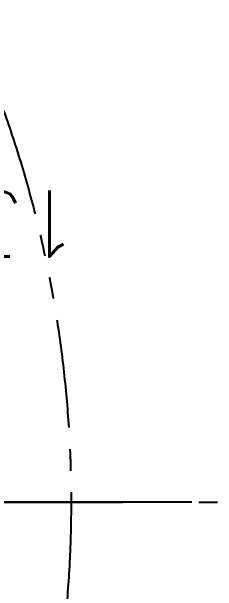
# Model space of a CAD drawing. Header units: millimetres. Extents: x 10462777 to 22643323, y 453826 to 1389191.
# Drawn here: x 11304290 to 11304764, y 597516 to 598855 of the extents above; entities that cross this region are included whole.
import ezdxf
from ezdxf.enums import TextEntityAlignment as Align

# ---------------------------------------------------------------- set-up
doc = ezdxf.new("R2010")
doc.units = ezdxf.units.MM
doc.header["$LTSCALE"] = 200
doc.header["$MEASUREMENT"] = 0
doc.linetypes.add('CENTER2', pattern=[1.125, 0.75, -0.125, 0.125, -0.125])
doc.linetypes.add('PHANTOM', pattern=[2.5, 1.25, -0.25, 0.25, -0.25, 0.25, -0.25])
doc.layers.get('0').update_dxf_attribs({"linetype": 'CONTINUOUS'})
doc.layers.add('DV1_DEFAULT', color=7, linetype='CONTINUOUS')
doc.layers.add('ZZ', color=7, linetype='CONTINUOUS')
doc.layers.add('LAYOUT', color=8, linetype='CONTINUOUS', lineweight=25)
doc.styles.add('SEACAD_arial_ttf', font='txt.shx ', dxfattribs={"height": 0.2, "bigfont": ' whgtxt.shx'})

# ---------------------------------------------------------------- blocks, each defined once
blk = doc.blocks.new('A$C7DA30AB0')
at = {"layer": 'DV1_DEFAULT', "color": 1, "linetype": 'CENTER2', "ltscale": 7}
for p, q in [((5992.9, 3026, 0), (0, 3026, 0)), ((59.1, 3026, 0), (6052, 3026, 0))]:
    blk.add_line(p, q, dxfattribs=at)
at = {"layer": 'LAYOUT', "color": 6, "linetype": 'PHANTOM'}
blk.add_circle((3030.4, 3026, 0), 2693, dxfattribs=at)

msp = doc.modelspace()

# ---------------------------------------------------------------- block references
at = {"ltscale": 10, "rotation": 180}
msp.add_blockref('A$C7DA30AB0', (11304764.24811, 600747.76955, 0), dxfattribs=at)

# ---------------------------------------------------------------- texts
at = {"layer": 'ZZ', "color": 110, "linetype": 'Continuous', "ltscale": 25.4, "style": 'SEACAD_arial_ttf'}
msp.add_text('13', height=152.4, rotation=180, dxfattribs=at).set_placement((11304448.60728, 598289.05112, 0), align=Align.TOP_LEFT)

doc.saveas('drawing.dxf')
